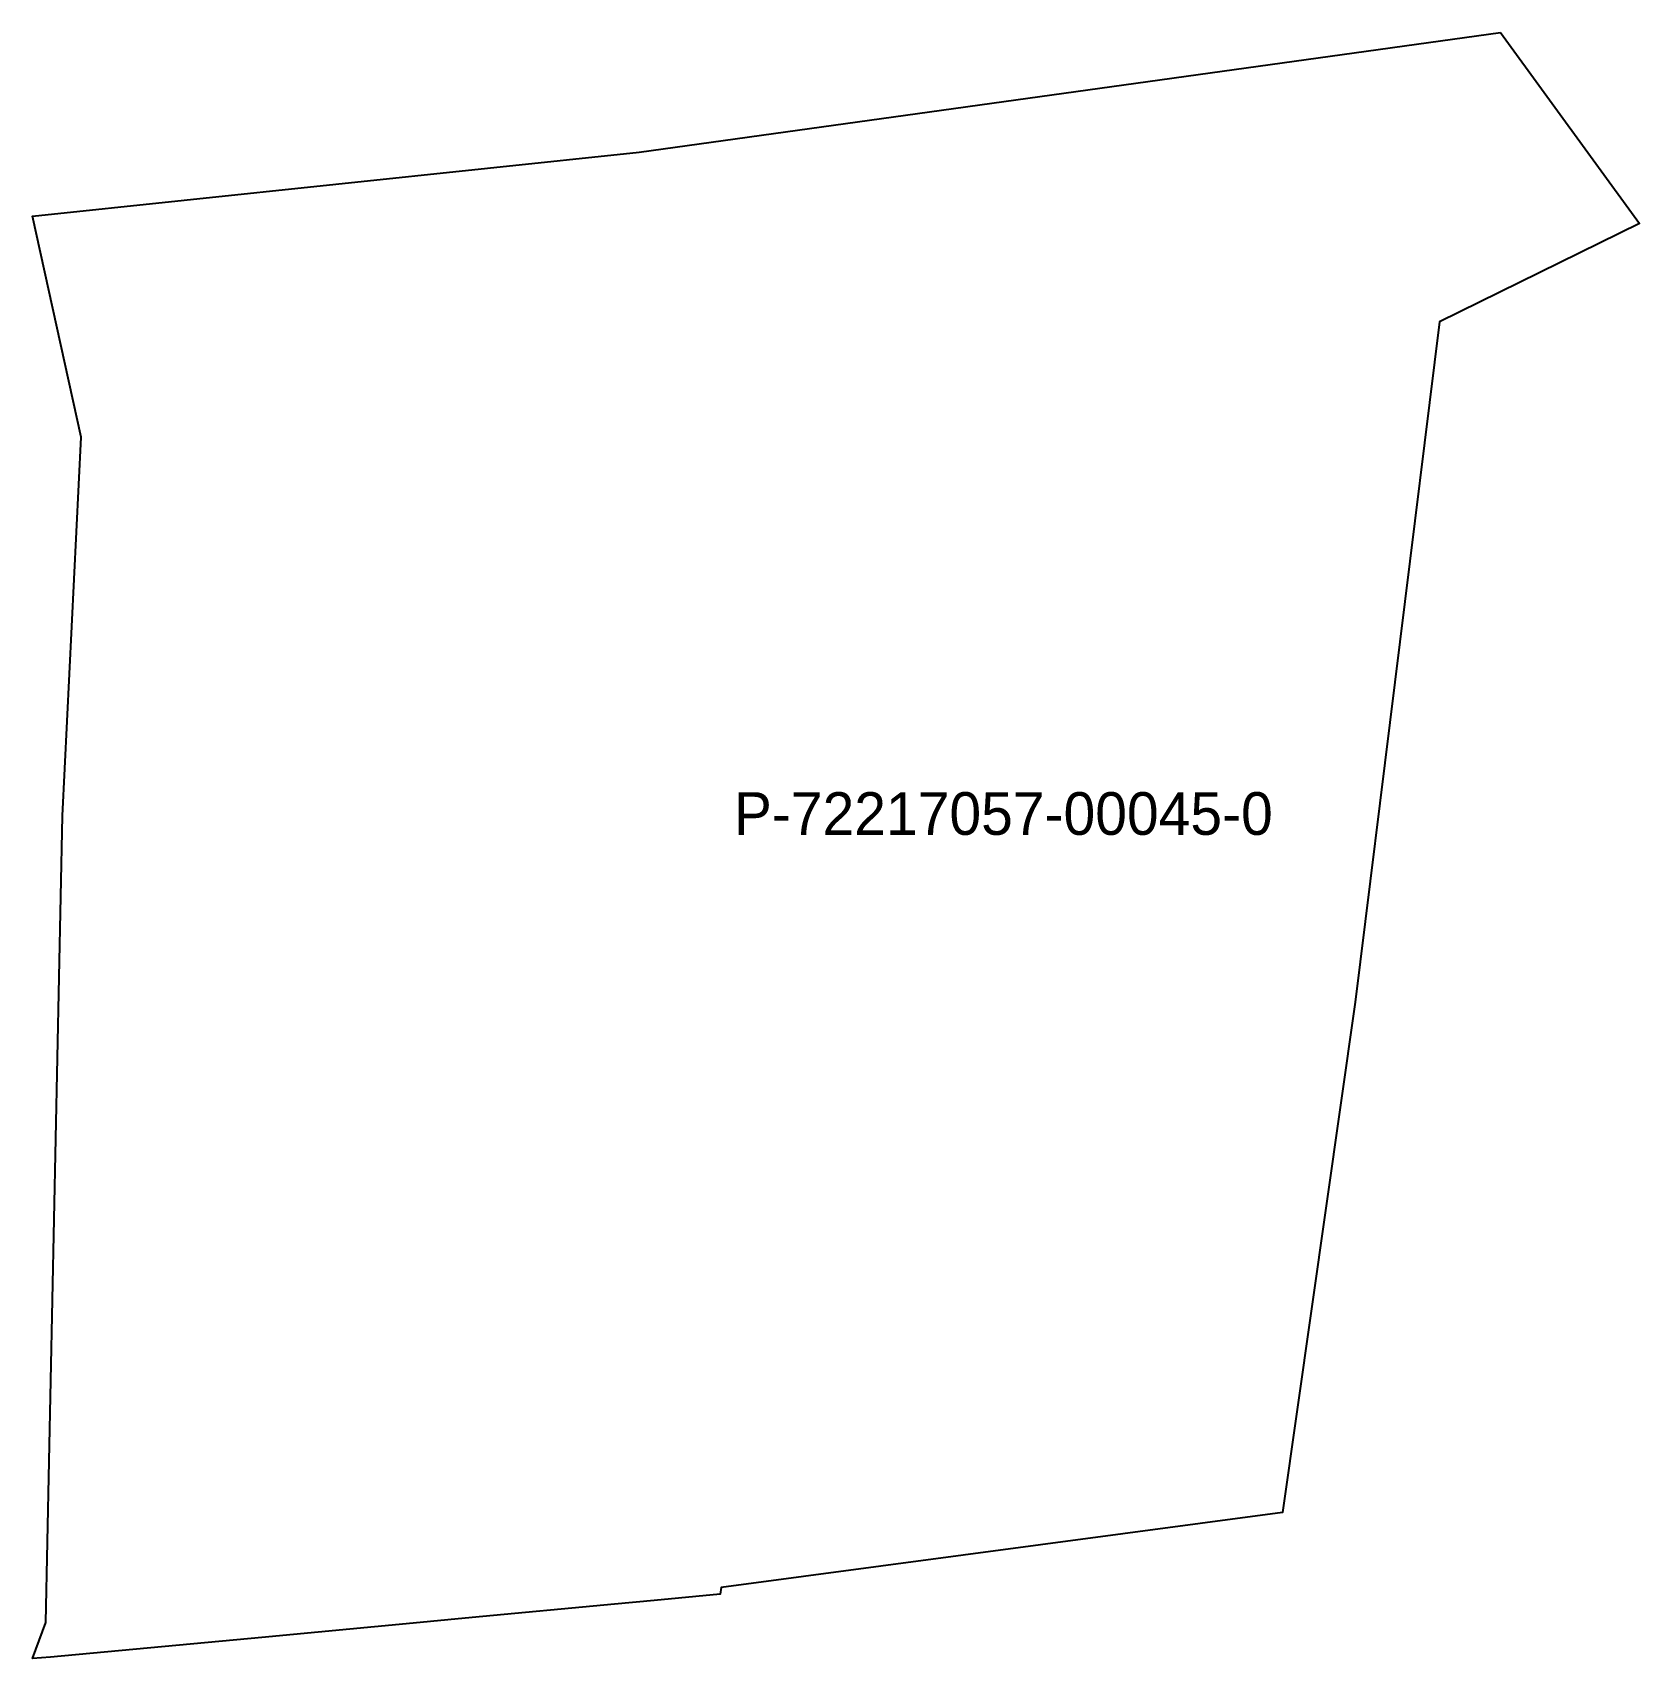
# Model space of a CAD drawing. Extents: x 7508340.9 to 7508416.3, y 4691107.1 to 4691183.3.
import ezdxf

# ---------------------------------------------------------------- set-up
doc = ezdxf.new("R2010")
doc.units = 0
doc.layers.add('Parcel', color=7, linetype='Continuous')

msp = doc.modelspace()

# ---------------------------------------------------------------- linework, layer by layer
at = {"layer": 'Parcel'}
msp.add_lwpolyline([(7508409.742, 4691183.339), (7508416.262, 4691174.389), (7508406.882, 4691169.779), (7508402.931, 4691137.869), (7508399.51, 4691113.941), (7508373.179, 4691110.41), (7508373.139, 4691110.104), (7508370.038, 4691109.815), (7508368.178, 4691109.639), (7508361.505, 4691109.006), (7508358.414, 4691108.715), (7508351.645, 4691108.078), (7508341.726, 4691107.143), (7508340.882, 4691107.089), (7508341.501, 4691108.784), (7508342.282, 4691146.602), (7508343.162, 4691164.362), (7508340.882, 4691174.732), (7508369.332, 4691177.721), (7508409.742, 4691183.339)], close=True, dxfattribs=at)

# ---------------------------------------------------------------- texts
msp.add_text('P-72217057-00045-0', height=2, dxfattribs=at).set_placement((7508373.781, 4691145.714))

doc.saveas('drawing.dxf')
